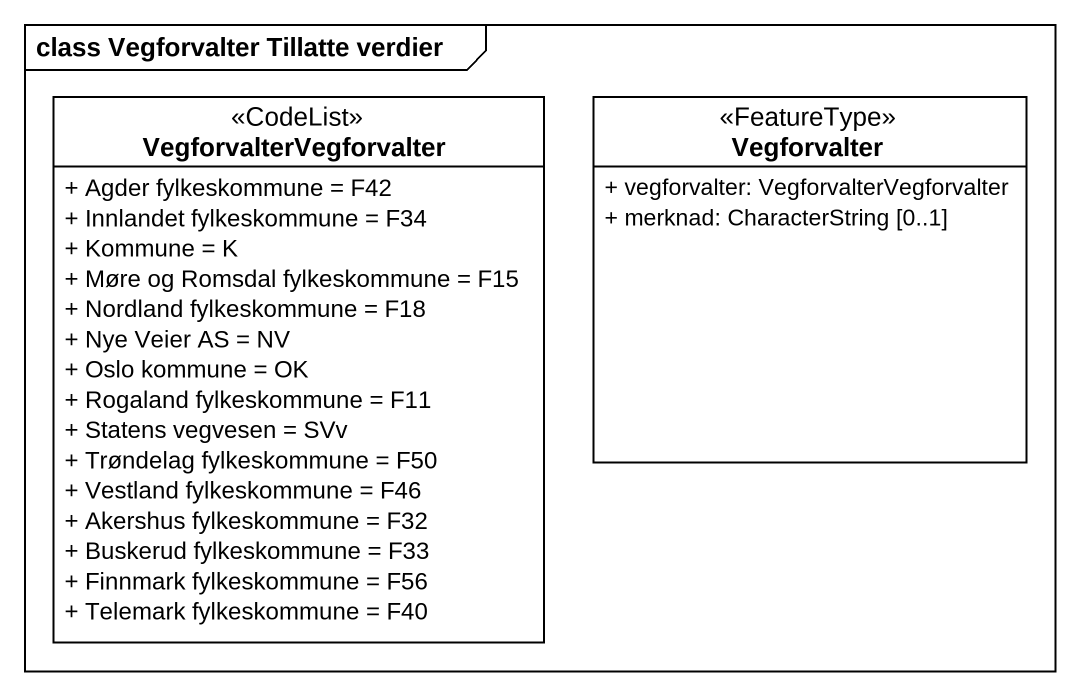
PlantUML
@startuml
mainframe class Vegforvalter Tillatte verdier
hide circle
hide empty members
skinparam classAttributeIconSize 0
class VegforvalterVegforvalter <<CodeList>> {
  + Agder fylkeskommune = F42
  + Innlandet fylkeskommune = F34
  + Kommune = K
  + Møre og Romsdal fylkeskommune = F15
  + Nordland fylkeskommune = F18
  + Nye Veier AS = NV
  + Oslo kommune = OK
  + Rogaland fylkeskommune = F11
  + Statens vegvesen = SVv
  + Trøndelag fylkeskommune = F50
  + Vestland fylkeskommune = F46
  + Akershus fylkeskommune = F32
  + Buskerud fylkeskommune = F33
  + Finnmark fylkeskommune = F56
  + Telemark fylkeskommune = F40
}
class Vegforvalter <<FeatureType>> {
  + vegforvalter: VegforvalterVegforvalter
  + merknad: CharacterString [0..1]
}
@enduml
